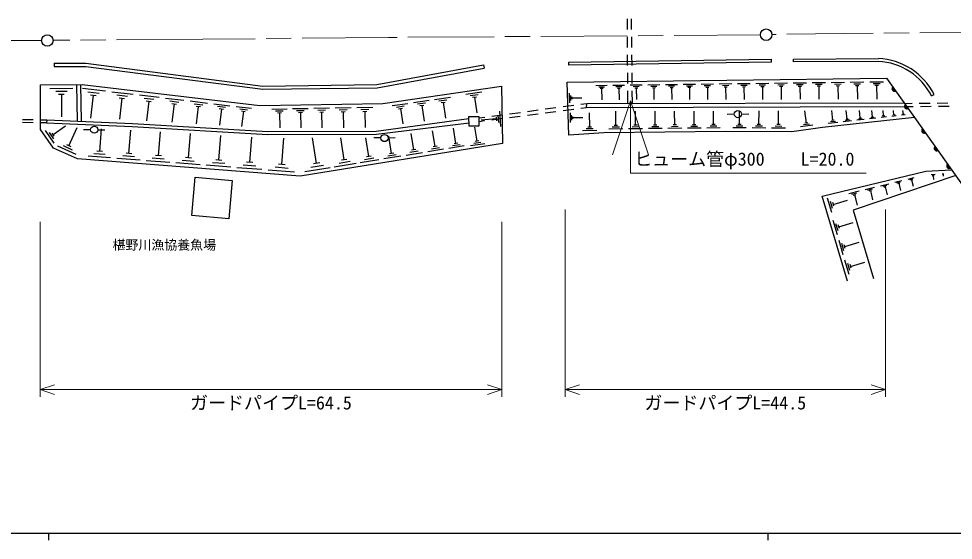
# Model space of a CAD drawing. Units: millimetres, scale not verified. Extents: x 40000 to 680000, y 20000 to 380000.
# Drawn here: x 163874 to 293763, y 204000 to 276416 of the extents above; entities that cross this region are included whole.
import ezdxf
from ezdxf.enums import TextEntityAlignment as Align

# ---------------------------------------------------------------- set-up
doc = ezdxf.new("R2010")
doc.units = ezdxf.units.MM
doc.header["$LTSCALE"] = 1000
doc.linetypes.add('CHAIN', pattern=[18.5, 12, -1.5, 3.5, -1.5])
for name, color, linetype, lineweight in [('M-BGD', 7, 'Continuous', 25), ('M-BMK', 2, 'CHAIN', 13), ('M-BMK-HTXT', 7, 'Continuous', 13), ('M-BMK-SRVR', 3, 'Continuous', 25), ('M-STR-HTXT', 7, 'Continuous', 13), ('M-TTL-BAND', 7, 'Continuous', 25)]:
    doc.layers.add(name, color=color, linetype=linetype, lineweight=lineweight)
doc.styles.add('ＭＳ ゴシック', font='')
doc.styles.get('ＭＳ ゴシック').set_extended_font_data('MS Gothic')

msp = doc.modelspace()

# ---------------------------------------------------------------- linework, layer by layer
at = {"layer": 'M-BGD'}
for p, q in [((248418, 276415), (248427, 274915)), ((249057, 274916), (249041, 276416)), ((248433, 273915), (248442, 272416)), ((249083, 272416), (249067, 273916)), ((168825, 270221), (168825, 269776)), ((248448, 271416), (248457, 269916)), ((249110, 269916), (249094, 271416)), ((271561, 270817), (283354, 270903)), ((228469, 270002), (228550, 269564)), ((248463, 268916), (248472, 267416)), ((249137, 267417), (249121, 268917)), ((240089, 267606), (284463, 268174)), ((240322, 260227), (240089, 267606)), ((276781, 267575), (278660, 267599)), ((279449, 267609), (281351, 267634)), ((282139, 267644), (284064, 267668)), ((166913, 261017), (166923, 267227)), ((168222, 266738), (171398, 266765)), ((169020, 266348), (170608, 266361)), ((171895, 267270), (171977, 262193)), ((172461, 267275), (172562, 262168)), ((172747, 266766), (175919, 266390)), ((173493, 266276), (175079, 266087)), ((176835, 266281), (179764, 265933)), ((230951, 267051), (231134, 259111)), ((244076, 267157), (245677, 267178)), ((244479, 266962), (245279, 266972)), ((244682, 266765), (245082, 266770)), ((244882, 266767), (244902, 265167)), ((246467, 267188), (248087, 267208)), ((246874, 266990), (247685, 267001)), ((247080, 266790), (247485, 266795)), ((247282, 266793), (247303, 265172)), ((248478, 266416), (248488, 264675)), ((248877, 267219), (250518, 267240)), ((249166, 264676), (249147, 266417)), ((249290, 267019), (250111, 267029)), ((249498, 266816), (249908, 266821)), ((249703, 266819), (249724, 265177)), ((251308, 267250), (252970, 267271)), ((251726, 267047), (252557, 267058)), ((251937, 266842), (252352, 266847)), ((252144, 266845), (252166, 265183)), ((253760, 267281), (255443, 267303)), ((254183, 267076), (255025, 267087)), ((254396, 266868), (254817, 266874)), ((254607, 266871), (254628, 265188)), ((256232, 267313), (257936, 267334)), ((256661, 267105), (257513, 267116)), ((256877, 266895), (257303, 266900)), ((257090, 266897), (257111, 265193)), ((258725, 267344), (260451, 267367)), ((259160, 267134), (260022, 267145)), ((259378, 266921), (259809, 266927)), ((259594, 266924), (259616, 265199)), ((261240, 267377), (262987, 267399)), ((261679, 267164), (262553, 267175)), ((261901, 266948), (262337, 266954)), ((262119, 266951), (262141, 265204)), ((263776, 267409), (265544, 267432)), ((264221, 267194), (265105, 267205)), ((264445, 266975), (264887, 266981)), ((264666, 266978), (264688, 265210)), ((266333, 267442), (268123, 267465)), ((266784, 267224), (267679, 267235)), ((267010, 267003), (267458, 267009)), ((267234, 267006), (267257, 265216)), ((268912, 267475), (270724, 267498)), ((269368, 267254), (270274, 267266)), ((269598, 267030), (270051, 267036)), ((269824, 267033), (269847, 265221)), ((271513, 267508), (273347, 267531)), ((271975, 267285), (272892, 267296)), ((272207, 267058), (272665, 267064)), ((272436, 267061), (272460, 265227)), ((274136, 267541), (275993, 267565)), ((274603, 267315), (275531, 267327)), ((274838, 267086), (275302, 267092)), ((275070, 267089), (275094, 265233)), ((277254, 267346), (278194, 267358)), ((277492, 267115), (277962, 267121)), ((277727, 267118), (277751, 265238)), ((279927, 267378), (280878, 267390)), ((280168, 267143), (280644, 267149)), ((280406, 267146), (280430, 265244)), ((282623, 267409), (283586, 267422)), ((282867, 267172), (283348, 267178)), ((283108, 267175), (283132, 265250)), ((169420, 265954), (170214, 265961)), ((169817, 265958), (169845, 262781)), ((173842, 265832), (174635, 265738)), ((174239, 265785), (173862, 262613)), ((177524, 265828), (178988, 265654)), ((177846, 265418), (178579, 265331)), ((178213, 265375), (177865, 262446)), ((180659, 265827), (183387, 265503)), ((181301, 265405), (182665, 265243)), ((181601, 265024), (182283, 264943)), ((181942, 264983), (181618, 262255)), ((184264, 265399), (186828, 265095)), ((184867, 265003), (186149, 264851)), ((187701, 264991), (190107, 264706)), ((218727, 264772), (220904, 265088)), ((221684, 265201), (223883, 265520)), ((222274, 265006), (223373, 265166)), ((226036, 265933), (228235, 266252)), ((226626, 265737), (227725, 265897)), ((226940, 265503), (227490, 265582)), ((227215, 265542), (227534, 263344)), ((240458, 264723), (240421, 266088)), ((240619, 265069), (240601, 265751)), ((240785, 265244), (240776, 265585)), ((240781, 265415), (242145, 265451)), ((290737, 265691), (291103, 265876)), ((185149, 264644), (185790, 264568)), ((185470, 264606), (185166, 262043)), ((188267, 264619), (189470, 264476)), ((188532, 264283), (189133, 264211)), ((188833, 264247), (188547, 261840)), ((190977, 264603), (193234, 264335)), ((191507, 264254), (192636, 264120)), ((191756, 263938), (192320, 263871)), ((192038, 263904), (191770, 261648)), ((194099, 264232), (196214, 263981)), ((194597, 263905), (195654, 263780)), ((199046, 263877), (201162, 263916)), ((201945, 263930), (204095, 263970)), ((202487, 263672), (203562, 263691)), ((204877, 263985), (207062, 264025)), ((205428, 263722), (206521, 263742)), ((207844, 264040), (210063, 264081)), ((208404, 263772), (209514, 263793)), ((210846, 264095), (213100, 264137)), ((211415, 263824), (212542, 263845)), ((215791, 264346), (217946, 264659)), ((216369, 264155), (217446, 264311)), ((216677, 263925), (217216, 264003)), ((216946, 263964), (217259, 261809)), ((219310, 264579), (220399, 264737)), ((219622, 264346), (220166, 264425)), ((219894, 264386), (220210, 262209)), ((222589, 264771), (223138, 264851)), ((222863, 264811), (223183, 262612)), ((234582, 263551), (236068, 263752)), ((237059, 263885), (238546, 264086)), ((241016, 263819), (239528, 263627)), ((239537, 264220), (241024, 264420)), ((242792, 264048), (242008, 263947)), ((242015, 264554), (242818, 264662)), ((242792, 264048), (242818, 264662)), ((287312, 264179), (242792, 264048)), ((242818, 264662), (286899, 264758)), ((285505, 263045), (285435, 263676)), ((286821, 263162), (286764, 263680)), ((286971, 264657), (288026, 264669)), ((288198, 264187), (287312, 264179)), ((289026, 264681), (290526, 264698)), ((290698, 264207), (289198, 264195)), ((291526, 264710), (293025, 264727)), ((293198, 264228), (291698, 264216)), ((164381, 262428), (165881, 262402)), ((166881, 262384), (167766, 262369)), ((194829, 263609), (195358, 263547)), ((195094, 263578), (194843, 261464)), ((199580, 263622), (200638, 263642)), ((199849, 263362), (200378, 263372)), ((200114, 263367), (200153, 261252)), ((202761, 263408), (203298, 263418)), ((203030, 263413), (203069, 261263)), ((205706, 263454), (206253, 263464)), ((205979, 263459), (206020, 261274)), ((208687, 263500), (209241, 263510)), ((208964, 263505), (209005, 261286)), ((211702, 263547), (212265, 263558)), ((211983, 263552), (212025, 261298)), ((227832, 262641), (228636, 262749)), ((230246, 262494), (228124, 262341)), ((231098, 262539), (229611, 262347)), ((229627, 262883), (231113, 263083)), ((230226, 262759), (230265, 262229)), ((230472, 263044), (230549, 261983)), ((230699, 263593), (230853, 261472)), ((233578, 262859), (232090, 262667)), ((232104, 263217), (233591, 263417)), ((236057, 263179), (234570, 262987)), ((238537, 263499), (237049, 263307)), ((240580, 261991), (240544, 263355)), ((240741, 262336), (240723, 263018)), ((240907, 262511), (240898, 262852)), ((240903, 262682), (242267, 262718)), ((243229, 261367), (243208, 263331)), ((246862, 261596), (246841, 263560)), ((249609, 261621), (249589, 263568)), ((252340, 261646), (252320, 263576)), ((255054, 261670), (255034, 263584)), ((257753, 261694), (257733, 263592)), ((260435, 261718), (260415, 263600)), ((263328, 263161), (262329, 263131)), ((264054, 261728), (264062, 263611)), ((264328, 263185), (265328, 263203)), ((266752, 261721), (266760, 263619)), ((269465, 261713), (269473, 263627)), ((273339, 261932), (273114, 263642)), ((277019, 262294), (276870, 263651)), ((279155, 262486), (278858, 262453)), ((279007, 262470), (278876, 263657)), ((281381, 262431), (280350, 262317)), ((281109, 262531), (280594, 262475)), ((280966, 262646), (280708, 262618)), ((280837, 262632), (280723, 263663)), ((282990, 262608), (282104, 262511)), ((282756, 262695), (282313, 262646)), ((282633, 262793), (282412, 262769)), ((282523, 262781), (282425, 263668)), ((284472, 262772), (283719, 262689)), ((284263, 262940), (283887, 262898)), ((284075, 262919), (283992, 263672)), ((285837, 262922), (285206, 262853)), ((285662, 263063), (285347, 263028)), ((287095, 263061), (286576, 263004)), ((286951, 263176), (286692, 263148)), ((165882, 261982), (164382, 262010)), ((167748, 261947), (166881, 261963)), ((167766, 262369), (167748, 261947)), ((168655, 260319), (170401, 261534)), ((170860, 258780), (171996, 261305)), ((175146, 257992), (175388, 261128)), ((224641, 259104), (224300, 261203)), ((227574, 259400), (227255, 261375)), ((228619, 262219), (227835, 262118)), ((243722, 261127), (242740, 261116)), ((243474, 261369), (242983, 261364)), ((247849, 261116), (245885, 261095)), ((247355, 261356), (246373, 261346)), ((247107, 261599), (246616, 261594)), ((250588, 261144), (248641, 261124)), ((250099, 261383), (249125, 261373)), ((249853, 261624), (249366, 261619)), ((253310, 261173), (251380, 261153)), ((252825, 261409), (251860, 261399)), ((252581, 261648), (252099, 261643)), ((256017, 261201), (254102, 261181)), ((255536, 261436), (254578, 261426)), ((255294, 261672), (254815, 261667)), ((258707, 261230), (256809, 261210)), ((258230, 261462), (257281, 261452)), ((257990, 261697), (257515, 261692)), ((261381, 261258), (259499, 261238)), ((260908, 261488), (259967, 261478)), ((260670, 261721), (260199, 261716)), ((264993, 261254), (263111, 261262)), ((264523, 261491), (263582, 261495)), ((264289, 261727), (263818, 261729)), ((267699, 261242), (265801, 261250)), ((267225, 261482), (266276, 261486)), ((266989, 261720), (266514, 261722)), ((270420, 261231), (268506, 261239)), ((269943, 261472), (268986, 261476)), ((269704, 261712), (269226, 261714)), ((274250, 261617), (272540, 261392)), ((273795, 261774), (272940, 261662)), ((273553, 261960), (273125, 261904)), ((277736, 262029), (276378, 261879)), ((277377, 262161), (276699, 262086)), ((277189, 262312), (276850, 262275)), ((279633, 262238), (278446, 262107)), ((279320, 262354), (278726, 262289)), ((168826, 259142), (167612, 260888)), ((168741, 259731), (168133, 260604)), ((168807, 260101), (168504, 260537)), ((173869, 261009), (172869, 261007)), ((174869, 260996), (175868, 260967)), ((179196, 257708), (179447, 260958)), ((183305, 257405), (183561, 260715)), ((187471, 257098), (187732, 260466)), ((191697, 256786), (191962, 260213)), ((195982, 256470), (196252, 259956)), ((200448, 256169), (200731, 259834)), ((205264, 256329), (204693, 259854)), ((209114, 256828), (208621, 259869)), ((212531, 257272), (212108, 259882)), ((214208, 259866), (213209, 259894)), ((215208, 259872), (216207, 259913)), ((215699, 257723), (215315, 260091)), ((218768, 258197), (218399, 260473)), ((221748, 258657), (221393, 260844)), ((244216, 260886), (242252, 260866)), ((171838, 257580), (169313, 258717)), ((171349, 258180), (170086, 258748)), ((171176, 258638), (170544, 258922)), ((222021, 258701), (221474, 258613)), ((225776, 258749), (223676, 258409)), ((225208, 258926), (224158, 258756)), ((224903, 259146), (224378, 259061)), ((228642, 259067), (226667, 258747)), ((228108, 259234), (227121, 259074)), ((227821, 259440), (227328, 259360)), ((176653, 257087), (173518, 257330)), ((175900, 257540), (174332, 257661)), ((175538, 257962), (174754, 258023)), ((179977, 257239), (178352, 257365)), ((179602, 257677), (178790, 257740)), ((183718, 257373), (182891, 257437)), ((212858, 257325), (212205, 257219)), ((216979, 257323), (214611, 256939)), ((216339, 257523), (215155, 257331)), ((215995, 257771), (215403, 257675)), ((219998, 257813), (217722, 257444)), ((219383, 258005), (218245, 257820)), ((219052, 258243), (218484, 258151)), ((222930, 258288), (220743, 257933)), ((222339, 258472), (221245, 258295)), ((180758, 256770), (177508, 257021)), ((184896, 256450), (181586, 256706)), ((184100, 256928), (182445, 257056)), ((189090, 256126), (185722, 256386)), ((188281, 256612), (186597, 256742)), ((187892, 257065), (187050, 257130)), ((193344, 255797), (189917, 256062)), ((192521, 256291), (190807, 256424)), ((192125, 256753), (191269, 256819)), ((196820, 255966), (195077, 256101)), ((196418, 256436), (195546, 256503)), ((200906, 256134), (199990, 256205)), ((206217, 256031), (204454, 255745)), ((205705, 256400), (204824, 256257)), ((210757, 256315), (207717, 255822)), ((209936, 256572), (208416, 256325)), ((209494, 256890), (208734, 256767)), ((213942, 256831), (211332, 256408)), ((213237, 257051), (211932, 256840)), ((197658, 255463), (194172, 255733)), ((202209, 255111), (198545, 255395)), ((201329, 255640), (199496, 255782)), ((207170, 255733), (203645, 255162)), ((290676, 254792), (291247, 254819)), ((290825, 254656), (291111, 254670)), ((290968, 254663), (290995, 254091)), ((292202, 254865), (292462, 254877)), ((292332, 254871), (292347, 254547)), ((283655, 253223), (284787, 253497)), ((283972, 253150), (284538, 253287)), ((285632, 253701), (286630, 253942)), ((285911, 253637), (286410, 253757)), ((286066, 253542), (286316, 253602)), ((286191, 253572), (286432, 252574)), ((287470, 254145), (288343, 254357)), ((287714, 254089), (288151, 254195)), ((287850, 254006), (288069, 254059)), ((287959, 254033), (288170, 253159)), ((279242, 252157), (280673, 252503)), ((279643, 252064), (280359, 252237)), ((279865, 251929), (280223, 252015)), ((281529, 252710), (282805, 253018)), ((281886, 252627), (282524, 252781)), ((282084, 252506), (282403, 252583)), ((282244, 252545), (282552, 251268)), ((284148, 253043), (284431, 253111)), ((284289, 253077), (284563, 251945)), ((276870, 249489), (276279, 251480)), ((276971, 250061), (276676, 251056)), ((277146, 250384), (276998, 250881)), ((277072, 250632), (279064, 251223)), ((280044, 251972), (280390, 250541)), ((277652, 246391), (277061, 248382)), ((277855, 247534), (279846, 248125)), ((277754, 246962), (277458, 247958)), ((277929, 247285), (277781, 247783)), ((278469, 243638), (277879, 245626)), ((278570, 244209), (278275, 245202)), ((278745, 244531), (278598, 245028)), ((278671, 244779), (280659, 245369)), ((279285, 240889), (278696, 242873)), ((279386, 241459), (279092, 242451)), ((279560, 241780), (279413, 242276)), ((279487, 242028), (281471, 242617))]:
    msp.add_line(p, q, dxfattribs=at)
for points in [[(168825, 270221), (173226, 270227), (197814, 267061), (213665, 267263), (228469, 270002)], [(283357, 270492), (271564, 270406), (271561, 270817)], [(168825, 269776), (173198, 269782), (197788, 266615), (213709, 266819), (228550, 269564)], [(284463, 268174), (288368, 262698), (303157, 241853)], [(166923, 267227), (172689, 267277), (197382, 264346), (214492, 264663), (230951, 267051)], [(167766, 262369), (179668, 261871), (198496, 260745), (213570, 260804), (226455, 262552)], [(288368, 262698), (275597, 261290), (271324, 260727), (262165, 260766), (245204, 260588), (240322, 260227)], [(167748, 261947), (179646, 261450), (198484, 260324), (213599, 260382), (226458, 261974)], [(231134, 259111), (202992, 254549), (172037, 256943), (168704, 258442), (166913, 261017)], [(279040, 239959), (275533, 251775), (289945, 255258), (293526, 255428)], [(294095, 254627), (279862, 249837), (282656, 240366)]]:
    msp.add_lwpolyline(points, dxfattribs=at)
for points in [[(240318, 270362), (268457, 270797), (268463, 270405), (240324, 269969)], [(226453, 262841), (227831, 262849), (227838, 261501), (226460, 261493)], [(188397, 254409), (193563, 253942), (193085, 248646), (187919, 249112)]]:
    msp.add_lwpolyline(points, close=True, dxfattribs=at)
for centre in [(263828, 263175), (174369, 261010), (214708, 259851)]:
    msp.add_circle(centre, 500, dxfattribs=at)
for centre, radius, start, end in [((282916, 261742), 9172, 26.79283, 87.26524), ((282916, 261742), 8762, 26.7927, 87.11767), ((285589, 266689), 354, 134.29538, 296.70055), ((285589, 266689), 283, 136.51941, 294.47652), ((285589, 266689), 212, 140.26574, 290.73019), ((285589, 266689), 142, 147.97747, 283.01846), ((285589, 266689), 100, 158.29513, 272.7008), ((287331, 264246), 354, 134.29538, 296.70055), ((287331, 264246), 283, 136.51941, 294.47652), ((287331, 264246), 212, 140.26574, 290.73019), ((287331, 264246), 142, 147.97747, 283.01846), ((287331, 264246), 100, 158.29513, 272.7008), ((289731, 260871), 354, 134.15189, 296.55707), ((289731, 260871), 283, 136.37593, 294.33303), ((289731, 260871), 212, 140.12225, 290.5867), ((289731, 260871), 142, 147.83398, 282.87497), ((289731, 260871), 100, 158.15165, 272.55731), ((291467, 258424), 354, 134.15189, 296.55707), ((291467, 258424), 283, 136.37593, 294.33303), ((291467, 258424), 212, 140.12225, 290.5867), ((291467, 258424), 142, 147.83398, 282.87497), ((291467, 258424), 100, 158.15165, 272.55731), ((293203, 255977), 354, 134.15189, 296.55707), ((293203, 255977), 283, 136.37593, 294.33303), ((293203, 255977), 212, 140.12225, 290.5867), ((293203, 255977), 142, 147.83398, 282.87497), ((293203, 255977), 100, 158.15165, 272.55731)]:
    msp.add_arc(centre, radius, start, end, dxfattribs=at)
at = {"layer": 'M-BMK'}
for points in [[(266952, 274157), (215255, 273818), (189478, 273577), (168656, 273417)], [(366868, 275061), (330184, 274744), (301125, 274610), (268550, 274232)], [(167056, 273392), (134845, 273290), (97136, 273161), (68715, 272985)]]:
    msp.add_lwpolyline(points, dxfattribs=at)
at = {"layer": 'M-BMK-SRVR'}
for centre in [(167856, 273396), (267751, 274194)]:
    msp.add_circle(centre, 800, dxfattribs=at)
at = {"layer": 'M-STR-HTXT'}
for p, q in [((248905, 264996), (246405, 257496)), ((248905, 264996), (248905, 254963)), ((248905, 264996), (251405, 257496)), ((248905, 254963), (281655, 254963)), ((239801, 249945), (239801, 223918)), ((284343, 249945), (284343, 223918)), ((166851, 248237), (166851, 223918)), ((231006, 248237), (231006, 223918)), ((166851, 224918), (168851, 225585)), ((166851, 224918), (231006, 224918)), ((166851, 224918), (168851, 224252)), ((231006, 224918), (229006, 225585)), ((231006, 224918), (229006, 224252)), ((239801, 224918), (241801, 225585)), ((239801, 224918), (284343, 224918)), ((239801, 224918), (241801, 224252)), ((284343, 224918), (282343, 225585)), ((284343, 224918), (282343, 224252))]:
    msp.add_line(p, q, dxfattribs=at)
at = {"layer": 'M-TTL-BAND'}
for p, q in [((40000, 205000), (579000, 205000)), ((168000, 205000), (168000, 204000)), ((268000, 205000), (268000, 204000))]:
    msp.add_line(p, q, dxfattribs=at)

# ---------------------------------------------------------------- texts
at = {"layer": 'M-BMK-HTXT', "style": 'ＭＳ ゴシック'}
msp.add_text('椹野川漁協養魚場', height=1320, dxfattribs=at).set_placement((184107, 245017), align=Align.MIDDLE_CENTER)
at = {"layer": 'M-STR-HTXT', "style": 'ＭＳ ゴシック'}
msp.add_text('ヒューム管φ300\u3000\u3000L=20.0', height=1833, dxfattribs=at).set_placement((249405, 255463), align=Align.BOTTOM_LEFT)
for s, p in [('ガードパイプL=64.5', (198929, 221618)), ('ガードパイプL=44.5', (262072, 221618))]:
    msp.add_text(s, height=1833, dxfattribs=at).set_placement(p, align=Align.BOTTOM_CENTER)

doc.saveas('drawing.dxf')
